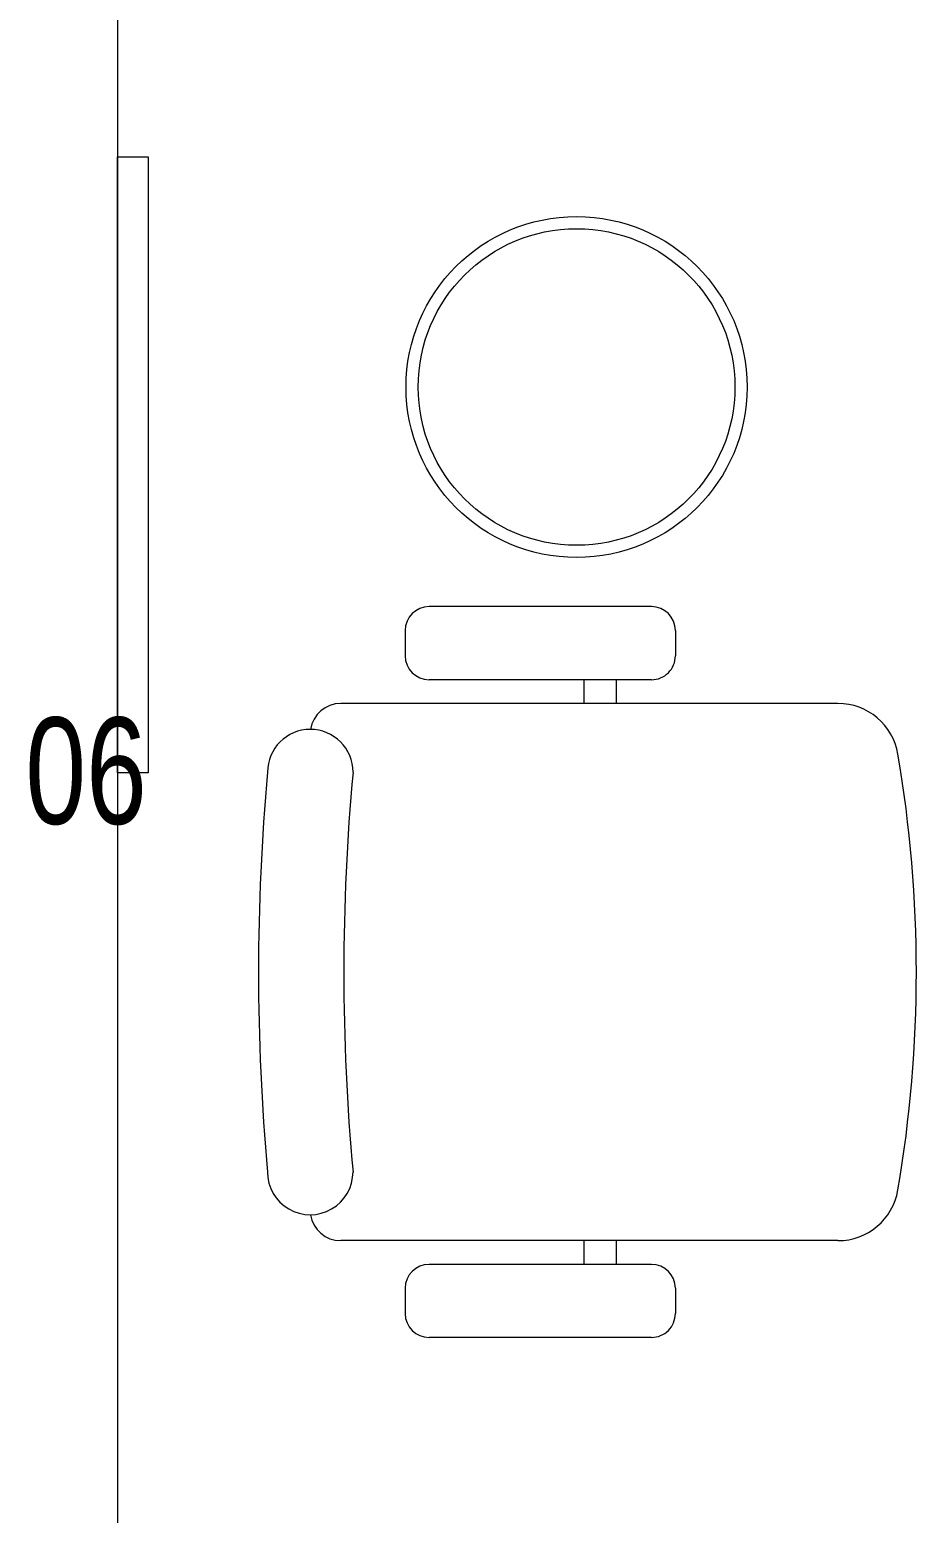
# Model space of a CAD drawing. Header units: millimetres. Extents: x -160614 to 59925, y -157025 to 0.
# Drawn here: x -122480 to -121752, y -115821 to -114603 of the extents above; entities that cross this region are included whole.
import ezdxf

# ---------------------------------------------------------------- set-up
doc = ezdxf.new("R2010")
doc.units = ezdxf.units.MM
doc.header["$LTSCALE"] = 8
doc.layers.get('0').update_dxf_attribs({"color": 9, "lineweight": 5})
for name, color, linetype, lineweight in [('72_EGR_EQP_TAG', 9, 'Continuous', 5), ('LOADING', 9, 'Continuous', 5), ('NEW Wall', 9, 'Continuous', 5), ('Walls', 9, 'Continuous', 5)]:
    doc.layers.add(name, color=color, linetype=linetype, lineweight=lineweight)
doc.layers.get('0').off()
doc.layers.get('0').freeze()
doc.styles.add('X3G_ENTITY_257CFD', font='swisscl.ttf', dxfattribs={"height": 200})

# ---------------------------------------------------------------- blocks, each defined once
blk = doc.blocks.new('WM00001-P')
at = {"layer": 'LOADING'}
for radius in [0.14, 0.13]:
    blk.add_circle((0, 0), radius, dxfattribs=at)
blk = doc.blocks.new('*X17')
for p, q in [((5, 3), (5, 3)), ((5, 3), (5, 3)), ((5, 3), (5, 3)), ((5, 3), (5, 3)), ((5, 3), (5, 3)), ((5, 3), (5, 3)), ((5, 3), (5, 3)), ((5, 3), (5, 3)), ((5, 3), (5, 3)), ((5, 3), (5, 3)), ((5, 3), (5, 3)), ((5, 3), (5, 3)), ((5, 3), (5, 3)), ((5, 3), (5, 3)), ((5, 3), (5, 3)), ((5, 3), (5, 3)), ((5, 3), (5, 3)), ((5, 3), (5, 3)), ((5, 3), (5, 3)), ((5, 3), (5, 3)), ((5, 3), (5, 3)), ((5, 3), (5, 3)), ((5, 3), (5, 3)), ((5, 3), (5, 3)), ((5, 3), (5, 3)), ((5, 3), (5, 3)), ((5, 3), (5, 3)), ((5, 3), (5, 3)), ((5, 3), (5, 3)), ((5, 3), (5, 3)), ((5, 3), (5, 3)), ((5, 3), (5, 3)), ((5, 3), (5, 3)), ((5, 3), (5, 3)), ((5, 3), (5, 3)), ((5, 3), (5, 3)), ((5, 3), (5, 3)), ((5, 3), (5, 3)), ((5, 3), (5, 3)), ((5, 3), (5, 3)), ((5, 3), (5, 3)), ((5, 3), (5, 3)), ((5, 3), (5, 3)), ((5, 3), (5, 3)), ((5, 3), (5, 3)), ((5, 3), (5, 3)), ((5, 3), (5, 3)), ((5, 3), (5, 3)), ((5, 3), (5, 3)), ((5, 3), (5, 3)), ((5, 3), (5, 3)), ((5, 3), (5, 3)), ((5, 3), (5, 3)), ((5, 3), (5, 3)), ((5, 3), (5, 3)), ((5, 3), (5, 3)), ((5, 3), (5, 3)), ((5, 3), (5, 3)), ((5, 3), (5, 3)), ((5, 3), (5, 3)), ((5, 3), (5, 3)), ((5, 3), (5, 3)), ((5, 3), (5, 3)), ((5, 3), (5, 3)), ((5, 3), (5, 3)), ((5, 3), (5, 3)), ((6, 3), (5, 3)), ((5, 3), (5, 3)), ((6, 3), (5, 3)), ((5, 3), (5, 3)), ((6, 3), (5, 3)), ((5, 3), (5, 3)), ((6, 3), (5, 3)), ((5, 3), (5, 3)), ((5, 3), (5, 3)), ((5, 3), (5, 3)), ((5, 3), (5, 3)), ((5, 3), (5, 3)), ((5, 3), (5, 3)), ((5, 3), (5, 3)), ((5, 3), (5, 3)), ((5, 3), (5, 3)), ((5, 3), (5, 3)), ((5, 3), (5, 3)), ((5, 3), (5, 3)), ((5, 3), (5, 3)), ((5, 3), (5, 3)), ((5, 3), (5, 3)), ((5, 3), (5, 3)), ((5, 3), (5, 3)), ((5, 3), (5, 3)), ((5, 3), (5, 3)), ((5, 3), (5, 3)), ((5, 3), (5, 3)), ((5, 3), (5, 3)), ((5, 3), (5, 3)), ((6, 3), (6, 3)), ((6, 3), (6, 3)), ((6, 3), (6, 3)), ((6, 3), (6, 3)), ((6, 3), (6, 3)), ((6, 3), (6, 3)), ((6, 3), (6, 3)), ((6, 3), (6, 3)), ((6, 3), (6, 3)), ((6, 3), (6, 3)), ((6, 3), (6, 3)), ((6, 3), (6, 3)), ((6, 3), (6, 3)), ((6, 3), (6, 3)), ((6, 3), (6, 3)), ((6, 3), (6, 3)), ((6, 3), (6, 3)), ((6, 3), (6, 3)), ((6, 3), (6, 3)), ((6, 3), (6, 3)), ((6, 3), (6, 3)), ((6, 3), (6, 3)), ((6, 3), (6, 3)), ((6, 3), (6, 3)), ((6, 3), (6, 3)), ((6, 3), (6, 3)), ((6, 3), (6, 3)), ((6, 3), (6, 3)), ((6, 3), (6, 3)), ((6, 3), (6, 3)), ((6, 3), (6, 3)), ((6, 3), (6, 3)), ((6, 3), (6, 3)), ((6, 3), (6, 3)), ((6, 3), (6, 3)), ((6, 3), (6, 3)), ((6, 3), (6, 3)), ((6, 3), (6, 3)), ((6, 3), (6, 3)), ((6, 3), (6, 3)), ((6, 3), (6, 3)), ((6, 3), (6, 3)), ((6, 3), (6, 3)), ((6, 3), (6, 3)), ((6, 3), (6, 3)), ((6, 3), (6, 3)), ((6, 3), (6, 3)), ((6, 3), (6, 3)), ((6, 3), (6, 3)), ((6, 3), (6, 3)), ((6, 3), (6, 3)), ((6, 3), (6, 3)), ((6, 3), (6, 3)), ((6, 3), (6, 3)), ((6, 3), (6, 3)), ((6, 3), (6, 3)), ((6, 3), (6, 3)), ((6, 3), (6, 3)), ((6, 3), (6, 3)), ((6, 3), (6, 3)), ((6, 3), (6, 3)), ((6, 3), (6, 3)), ((6, 3), (6, 3)), ((6, 3), (6, 3)), ((6, 3), (6, 3)), ((6, 3), (6, 3)), ((6, 3), (6, 3)), ((6, 3), (6, 3)), ((6, 3), (6, 3)), ((6, 3), (6, 3)), ((6, 3), (6, 3)), ((6, 3), (6, 3)), ((6, 3), (6, 3)), ((6, 3), (6, 3)), ((6, 3), (6, 3)), ((6, 3), (6, 3)), ((6, 3), (6, 3)), ((6, 3), (6, 3)), ((6, 3), (6, 3)), ((6, 3), (6, 3)), ((6, 3), (6, 3)), ((6, 3), (6, 3)), ((6, 3), (6, 3)), ((6, 3), (6, 3)), ((6, 3), (6, 3)), ((6, 3), (6, 3)), ((6, 3), (6, 3)), ((6, 3), (6, 3)), ((6, 3), (6, 3)), ((6, 3), (6, 3)), ((6, 3), (6, 3)), ((6, 3), (6, 3)), ((6, 3), (6, 3)), ((6, 3), (6, 3)), ((6, 3), (6, 3)), ((6, 3), (6, 3)), ((6, 3), (6, 3)), ((6, 3), (6, 3)), ((6, 3), (6, 3)), ((6, 3), (6, 3)), ((6, 3), (6, 3)), ((6, 3), (6, 3)), ((6, 3), (6, 3)), ((6, 3), (6, 3)), ((6, 3), (6, 3)), ((6, 3), (6, 3)), ((6, 3), (6, 3)), ((6, 3), (6, 3)), ((6, 3), (6, 3)), ((6, 3), (6, 3)), ((6, 3), (6, 3)), ((6, 3), (6, 3)), ((6, 3), (6, 3)), ((6, 3), (6, 3)), ((6, 3), (6, 3)), ((6, 3), (6, 3)), ((6, 3), (6, 3)), ((6, 3), (6, 3)), ((6, 3), (6, 3)), ((6, 3), (6, 3)), ((6, 3), (6, 3)), ((6, 3), (6, 3)), ((6, 3), (6, 3)), ((6, 3), (6, 3)), ((6, 3), (6, 3)), ((6, 3), (6, 3)), ((6, 3), (6, 3)), ((6, 3), (6, 3)), ((6, 3), (6, 3)), ((6, 3), (6, 3)), ((6, 3), (6, 3)), ((6, 3), (6, 3)), ((6, 3), (6, 3)), ((6, 3), (6, 3)), ((6, 3), (6, 3)), ((6, 3), (6, 3)), ((6, 3), (6, 3)), ((6, 3), (6, 3)), ((6, 3), (6, 3)), ((6, 3), (6, 3)), ((6, 3), (6, 3)), ((6, 3), (6, 3)), ((6, 3), (6, 3)), ((6, 3), (6, 3)), ((6, 3), (6, 3)), ((6, 3), (6, 3)), ((6, 3), (6, 3)), ((6, 3), (6, 3)), ((6, 3), (6, 3)), ((6, 3), (6, 3)), ((6, 3), (6, 3)), ((6, 3), (6, 3)), ((6, 3), (6, 3)), ((6, 3), (6, 3)), ((6, 3), (6, 3)), ((6, 3), (6, 3)), ((6, 3), (6, 3)), ((6, 3), (6, 3)), ((6, 3), (6, 3)), ((6, 3), (6, 3)), ((6, 3), (6, 3)), ((6, 3), (6, 3)), ((6, 3), (6, 3)), ((6, 3), (6, 3)), ((6, 3), (6, 3)), ((6, 3), (6, 3)), ((6, 3), (6, 3)), ((6, 3), (6, 3)), ((6, 3), (6, 3)), ((6, 3), (6, 3)), ((6, 3), (6, 3)), ((6, 3), (6, 3)), ((6, 3), (6, 3)), ((6, 3), (6, 3)), ((6, 3), (6, 3)), ((6, 3), (6, 3)), ((6, 3), (6, 3)), ((6, 3), (6, 3)), ((6, 3), (6, 3)), ((6, 3), (6, 3)), ((6, 3), (6, 3)), ((6, 3), (6, 3)), ((6, 3), (6, 3)), ((6, 3), (6, 3)), ((6, 3), (6, 3)), ((6, 3), (6, 3)), ((6, 3), (6, 3)), ((6, 3), (6, 3)), ((6, 3), (6, 3)), ((6, 3), (6, 3)), ((6, 3), (6, 3)), ((6, 3), (6, 3)), ((6, 3), (6, 3)), ((6, 3), (6, 3)), ((6, 3), (6, 3)), ((6, 3), (6, 3)), ((6, 3), (6, 3)), ((6, 3), (6, 3)), ((6, 3), (6, 3)), ((6, 3), (6, 3)), ((6, 3), (6, 3)), ((6, 3), (6, 3)), ((6, 3), (6, 3)), ((6, 3), (6, 3)), ((6, 3), (5, 3)), ((6, 3), (5, 3)), ((6, 3), (5, 3)), ((6, 3), (5, 3)), ((6, 3), (5, 3)), ((6, 3), (6, 3)), ((6, 3), (6, 3)), ((6, 3), (6, 3)), ((6, 3), (6, 3)), ((6, 3), (6, 3)), ((6, 3), (6, 3)), ((6, 3), (6, 3)), ((6, 3), (6, 3)), ((6, 3), (6, 3)), ((6, 3), (6, 3)), ((6, 3), (6, 3)), ((6, 3), (6, 3)), ((6, 3), (6, 3)), ((6, 3), (6, 3)), ((6, 3), (6, 3)), ((6, 3), (6, 3)), ((6, 3), (6, 3)), ((6, 3), (6, 3)), ((6, 3), (6, 3)), ((6, 3), (6, 3)), ((6, 3), (6, 3)), ((6, 3), (6, 3)), ((6, 3), (6, 3)), ((6, 3), (6, 3)), ((6, 3), (6, 3)), ((6, 3), (6, 3)), ((6, 3), (6, 3)), ((6, 3), (6, 3)), ((6, 3), (6, 3)), ((6, 3), (6, 3)), ((6, 3), (6, 3)), ((6, 3), (6, 3)), ((6, 3), (6, 3)), ((6, 3), (6, 3)), ((6, 3), (6, 3)), ((6, 3), (6, 3)), ((6, 3), (6, 3)), ((6, 3), (6, 3)), ((6, 3), (6, 3)), ((6, 3), (6, 3)), ((6, 3), (6, 3)), ((6, 3), (6, 3)), ((6, 3), (6, 3)), ((6, 3), (6, 3)), ((6, 3), (6, 3)), ((6, 3), (6, 3)), ((6, 3), (6, 3)), ((6, 3), (6, 3)), ((6, 3), (6, 3)), ((6, 3), (6, 3)), ((6, 3), (6, 3)), ((6, 3), (6, 3)), ((6, 3), (6, 3)), ((6, 3), (6, 3)), ((6, 3), (6, 3)), ((6, 3), (6, 3)), ((6, 3), (6, 3)), ((6, 3), (6, 3)), ((6, 3), (6, 3)), ((6, 3), (6, 3)), ((6, 3), (6, 3)), ((6, 3), (6, 3)), ((6, 3), (6, 3)), ((6, 3), (6, 3)), ((6, 3), (6, 3)), ((6, 3), (6, 3)), ((6, 3), (6, 3)), ((6, 3), (6, 3)), ((6, 3), (6, 3)), ((6, 3), (6, 3)), ((6, 3), (6, 3)), ((6, 3), (6, 3)), ((6, 3), (6, 3)), ((6, 3), (6, 3)), ((6, 3), (6, 3)), ((6, 3), (6, 3)), ((6, 3), (6, 3)), ((6, 3), (6, 3)), ((6, 3), (6, 3)), ((6, 3), (6, 3)), ((6, 3), (6, 3)), ((6, 3), (6, 3)), ((6, 3), (6, 3)), ((6, 3), (6, 3)), ((6, 3), (6, 3)), ((6, 3), (6, 3)), ((6, 3), (6, 3)), ((6, 3), (6, 3)), ((6, 3), (6, 3)), ((6, 3), (6, 3)), ((6, 3), (6, 3)), ((6, 3), (6, 3)), ((6, 3), (6, 3)), ((6, 3), (6, 3)), ((6, 3), (6, 3)), ((6, 3), (6, 3)), ((6, 3), (6, 3)), ((6, 3), (6, 3)), ((6, 3), (6, 3)), ((6, 3), (6, 3)), ((6, 3), (6, 3)), ((6, 3), (6, 3)), ((6, 3), (6, 3)), ((6, 3), (6, 3)), ((6, 3), (6, 3)), ((6, 3), (6, 3)), ((6, 3), (6, 3)), ((6, 3), (6, 3)), ((6, 3), (6, 3)), ((6, 3), (6, 3)), ((6, 3), (6, 3)), ((6, 3), (6, 3)), ((6, 3), (6, 3)), ((6, 3), (6, 3)), ((6, 3), (6, 3)), ((6, 3), (6, 3)), ((6, 3), (6, 3)), ((6, 3), (6, 3)), ((6, 3), (6, 3)), ((6, 3), (6, 3)), ((6, 3), (6, 3)), ((6, 3), (6, 3)), ((6, 3), (6, 3)), ((6, 3), (6, 3)), ((6, 3), (6, 3)), ((6, 3), (6, 3)), ((6, 3), (6, 3)), ((6, 3), (6, 3)), ((6, 3), (6, 3)), ((6, 3), (6, 3)), ((6, 3), (6, 3)), ((6, 3), (6, 3)), ((6, 3), (6, 3)), ((6, 3), (6, 3)), ((6, 3), (6, 3)), ((6, 3), (6, 3)), ((6, 3), (6, 3)), ((6, 3), (6, 3)), ((6, 3), (6, 3)), ((6, 3), (6, 3)), ((6, 3), (6, 3)), ((6, 3), (6, 3)), ((6, 3), (6, 3)), ((6, 3), (6, 3)), ((6, 3), (6, 3)), ((6, 3), (6, 3)), ((6, 3), (6, 3)), ((6, 3), (6, 3)), ((6, 3), (6, 3)), ((6, 3), (6, 3)), ((6, 3), (6, 3)), ((6, 3), (6, 3)), ((6, 3), (6, 3)), ((6, 3), (6, 3)), ((6, 3), (6, 3)), ((6, 3), (6, 3)), ((6, 3), (6, 3)), ((6, 3), (6, 3)), ((6, 3), (6, 3)), ((6, 3), (6, 3)), ((6, 3), (6, 3)), ((6, 3), (6, 3)), ((6, 3), (6, 3)), ((6, 3), (6, 3)), ((6, 3), (6, 3)), ((6, 3), (6, 3)), ((6, 3), (6, 3)), ((6, 3), (6, 3)), ((6, 3), (6, 3)), ((6, 3), (6, 3)), ((6, 3), (6, 3)), ((6, 3), (6, 3)), ((6, 3), (6, 3)), ((6, 3), (6, 3)), ((6, 3), (6, 3)), ((6, 3), (6, 3)), ((6, 3), (6, 3)), ((6, 3), (6, 3)), ((6, 3), (6, 3)), ((6, 3), (6, 3)), ((6, 3), (6, 3)), ((6, 3), (6, 3)), ((6, 3), (6, 3)), ((6, 3), (6, 3)), ((6, 3), (6, 3)), ((6, 3), (6, 3)), ((6, 3), (6, 3)), ((6, 3), (6, 3)), ((6, 3), (6, 3)), ((6, 3), (6, 3)), ((6, 3), (6, 3)), ((6, 3), (6, 3)), ((6, 3), (6, 3)), ((6, 3), (6, 3)), ((6, 3), (6, 3)), ((6, 3), (6, 3)), ((6, 3), (6, 3)), ((6, 3), (6, 3)), ((6, 3), (6, 3)), ((6, 3), (6, 3)), ((6, 3), (6, 3)), ((6, 3), (6, 3)), ((6, 3), (6, 3)), ((6, 3), (6, 3)), ((6, 3), (6, 3)), ((6, 3), (6, 3)), ((6, 3), (6, 3)), ((6, 3), (6, 3)), ((6, 3), (6, 3)), ((6, 3), (6, 3)), ((6, 3), (6, 3)), ((6, 3), (6, 3)), ((6, 3), (6, 3)), ((6, 3), (6, 3)), ((6, 3), (6, 3)), ((6, 3), (6, 3)), ((6, 3), (6, 3)), ((6, 3), (6, 3)), ((6, 3), (6, 3)), ((6, 3), (6, 3)), ((6, 3), (6, 3)), ((6, 3), (6, 3)), ((6, 3), (6, 3)), ((6, 3), (6, 3)), ((6, 3), (6, 3)), ((6, 3), (6, 3)), ((6, 3), (6, 3)), ((6, 3), (6, 3)), ((6, 3), (6, 3)), ((6, 3), (6, 3)), ((6, 3), (6, 3)), ((6, 3), (6, 3)), ((6, 3), (6, 3)), ((6, 3), (6, 3)), ((6, 3), (6, 3)), ((6, 3), (6, 3)), ((6, 3), (6, 3)), ((6, 3), (6, 3)), ((6, 3), (6, 3)), ((6, 3), (6, 3)), ((6, 3), (6, 3)), ((6, 3), (6, 3)), ((6, 3), (6, 3)), ((6, 3), (6, 3)), ((6, 3), (6, 3)), ((6, 3), (6, 3)), ((6, 3), (6, 3)), ((6, 3), (6, 3)), ((6, 3), (6, 3)), ((6, 3), (6, 3)), ((6, 3), (6, 3)), ((6, 3), (6, 3)), ((6, 3), (6, 3)), ((6, 3), (6, 3)), ((6, 3), (6, 3)), ((6, 3), (6, 3)), ((6, 3), (6, 3)), ((6, 3), (6, 3)), ((6, 3), (6, 3)), ((6, 3), (6, 3)), ((6, 3), (6, 3)), ((6, 3), (6, 3)), ((6, 3), (6, 3)), ((6, 3), (6, 3)), ((6, 3), (6, 3)), ((6, 3), (6, 3)), ((6, 3), (6, 3)), ((6, 3), (6, 3)), ((6, 3), (6, 3)), ((6, 3), (6, 3)), ((6, 3), (6, 3)), ((6, 3), (6, 3)), ((6, 3), (6, 3)), ((6, 3), (6, 3)), ((6, 3), (6, 3)), ((6, 3), (6, 3)), ((6, 3), (6, 3)), ((6, 3), (6, 3)), ((6, 3), (6, 3)), ((6, 3), (6, 3)), ((6, 3), (6, 3)), ((6, 3), (6, 3)), ((6, 3), (6, 3)), ((6, 3), (6, 3)), ((6, 3), (6, 3)), ((6, 3), (6, 3)), ((6, 3), (6, 3)), ((6, 3), (6, 3)), ((6, 3), (6, 3)), ((6, 3), (6, 3)), ((6, 3), (6, 3)), ((6, 3), (6, 3)), ((6, 3), (6, 3)), ((6, 3), (6, 3)), ((6, 3), (6, 3)), ((6, 3), (6, 3)), ((6, 3), (6, 3)), ((6, 3), (6, 3)), ((6, 3), (6, 3)), ((6, 3), (6, 3)), ((6, 3), (6, 3)), ((6, 3), (6, 3)), ((6, 3), (6, 3)), ((6, 3), (6, 3)), ((6, 3), (6, 3)), ((6, 3), (6, 3)), ((6, 3), (6, 3)), ((6, 3), (6, 3)), ((6, 3), (6, 3)), ((6, 3), (6, 3)), ((6, 3), (6, 3)), ((6, 3), (6, 3)), ((6, 3), (6, 3)), ((6, 3), (6, 3)), ((6, 3), (6, 3)), ((6, 3), (6, 3)), ((6, 3), (6, 3))]:
    blk.add_line(p, q)
blk = doc.blocks.new('*X18')
for p, q in [((13, 1), (13, 1)), ((13, 1), (13, 1)), ((13, 1), (13, 1)), ((13, 1), (13, 1)), ((13, 1), (13, 1)), ((13, 1), (13, 1)), ((13, 1), (13, 1)), ((13, 1), (13, 1)), ((13, 1), (13, 1)), ((13, 1), (13, 1)), ((13, 1), (13, 1)), ((13, 1), (13, 1)), ((13, 1), (13, 1)), ((13, 1), (13, 1)), ((13, 1), (13, 1)), ((13, 1), (14, 1)), ((13, 1), (14, 1)), ((13, 1), (14, 1)), ((13, 1), (13, 1)), ((13, 1), (13, 1)), ((13, 1), (13, 1)), ((13, 1), (13, 1)), ((13, 1), (13, 1)), ((13, 1), (13, 1)), ((13, 1), (13, 1)), ((13, 1), (13, 1)), ((13, 1), (13, 1)), ((13, 1), (13, 1)), ((13, 1), (13, 1)), ((13, 1), (13, 1)), ((13, 1), (13, 1)), ((13, 1), (13, 1)), ((13, 1), (13, 1)), ((13, 1), (13, 1)), ((13, 1), (13, 1)), ((13, 1), (13, 1)), ((13, 1), (13, 1)), ((13, 1), (13, 1)), ((13, 1), (13, 1)), ((13, 1), (13, 1)), ((13, 1), (13, 1)), ((13, 1), (13, 1)), ((13, 1), (13, 1)), ((13, 1), (13, 1)), ((13, 1), (13, 1)), ((13, 1), (13, 1)), ((13, 1), (13, 1)), ((13, 1), (13, 1)), ((13, 1), (13, 1)), ((13, 1), (13, 1)), ((13, 1), (13, 1)), ((13, 1), (13, 1)), ((13, 1), (13, 1)), ((13, 1), (13, 1)), ((13, 1), (13, 1)), ((13, 1), (13, 1)), ((13, 1), (13, 1)), ((13, 1), (13, 1)), ((13, 1), (13, 1)), ((13, 1), (13, 1)), ((13, 1), (13, 1)), ((13, 1), (13, 1)), ((13, 1), (13, 1)), ((13, 1), (13, 1)), ((13, 1), (13, 1)), ((13, 1), (13, 1)), ((13, 1), (13, 1)), ((13, 1), (13, 1)), ((13, 1), (13, 1)), ((13, 1), (13, 1)), ((13, 1), (13, 1)), ((13, 1), (13, 1)), ((13, 1), (13, 1)), ((13, 1), (13, 1)), ((13, 1), (13, 1)), ((13, 1), (13, 1)), ((13, 1), (13, 1)), ((13, 1), (13, 1)), ((13, 1), (13, 1)), ((13, 1), (13, 1)), ((13, 1), (13, 1)), ((13, 1), (13, 1)), ((13, 1), (13, 1)), ((13, 1), (13, 1)), ((13, 1), (13, 1)), ((13, 1), (13, 1)), ((13, 1), (13, 1)), ((13, 1), (13, 1)), ((13, 1), (13, 1)), ((13, 1), (13, 1)), ((13, 1), (13, 1)), ((13, 1), (13, 1)), ((13, 1), (13, 1)), ((13, 1), (13, 1)), ((13, 1), (13, 1)), ((13, 1), (13, 1)), ((13, 1), (13, 1)), ((13, 1), (13, 1)), ((13, 1), (13, 1)), ((13, 1), (13, 1)), ((13, 1), (13, 1)), ((13, 1), (13, 1)), ((13, 1), (13, 1)), ((13, 1), (13, 1)), ((13, 1), (13, 1)), ((13, 1), (13, 1)), ((13, 1), (13, 1)), ((13, 1), (13, 1)), ((13, 1), (13, 1)), ((13, 1), (13, 1)), ((13, 1), (13, 1)), ((13, 1), (13, 1)), ((13, 1), (13, 1)), ((13, 1), (13, 1)), ((13, 1), (13, 1)), ((13, 1), (13, 1)), ((13, 1), (13, 1)), ((13, 1), (13, 1)), ((13, 1), (13, 1)), ((13, 1), (13, 1)), ((13, 1), (13, 1)), ((13, 1), (13, 1)), ((13, 1), (13, 1)), ((13, 1), (14, 1)), ((13, 0), (13, 0)), ((13, 0), (13, 0)), ((13, 0), (13, 0)), ((13, 0), (13, 0)), ((13, 0), (13, 0)), ((13, 0), (13, 0)), ((13, 0), (13, 0)), ((13, 0), (13, 0)), ((13, 0), (13, 0)), ((13, 0), (13, 0)), ((13, 0), (13, 0)), ((13, 0), (13, 0)), ((13, 0), (13, 0)), ((13, 0), (13, 0)), ((13, 0), (13, 0)), ((13, 0), (13, 0)), ((13, 0), (13, 0)), ((13, 0), (13, 0)), ((13, 0), (13, 0)), ((13, 0), (13, 0)), ((13, 0), (13, 0)), ((13, 0), (13, 0)), ((13, 0), (13, 0)), ((13, 0), (13, 0)), ((13, 0), (13, 0)), ((13, 0), (13, 0)), ((13, 0), (13, 0)), ((13, 0), (13, 0)), ((13, 0), (13, 0)), ((13, 0), (13, 0)), ((13, 0), (13, 0)), ((13, 0), (13, 0)), ((13, 0), (13, 0)), ((13, 0), (13, 0)), ((13, 0), (13, 0)), ((13, 0), (13, 0)), ((13, 0), (13, 0)), ((13, 0), (13, 0)), ((13, 0), (13, 0)), ((13, 0), (13, 0)), ((13, 0), (13, 0)), ((13, 0), (13, 0)), ((13, 0), (13, 0)), ((13, 0), (13, 0)), ((13, 0), (13, 0)), ((13, 0), (13, 0)), ((13, 0), (13, 0)), ((13, 0), (13, 0)), ((13, 0), (14, 0)), ((13, 0), (14, 0)), ((13, 0), (13, 0)), ((13, 0), (14, 0)), ((14, 1), (14, 1)), ((14, 1), (14, 1)), ((14, 1), (14, 1)), ((14, 1), (14, 1)), ((14, 1), (14, 1)), ((14, 1), (14, 1)), ((14, 1), (14, 1)), ((14, 1), (14, 1)), ((14, 1), (14, 1)), ((14, 1), (14, 1)), ((14, 1), (14, 1)), ((14, 1), (14, 1)), ((14, 1), (14, 1)), ((14, 1), (14, 1)), ((14, 1), (14, 1)), ((14, 1), (14, 1)), ((14, 1), (14, 1)), ((14, 1), (14, 1)), ((14, 1), (14, 1)), ((14, 1), (14, 1)), ((14, 1), (14, 1)), ((14, 1), (14, 1)), ((14, 1), (14, 1)), ((14, 1), (14, 1)), ((14, 1), (14, 1)), ((14, 1), (14, 1)), ((14, 1), (14, 1)), ((14, 1), (14, 1)), ((14, 1), (14, 1)), ((14, 1), (14, 1)), ((14, 1), (14, 1)), ((14, 1), (14, 1)), ((14, 1), (14, 1)), ((14, 1), (14, 1)), ((14, 1), (14, 1)), ((14, 1), (14, 1)), ((14, 1), (14, 1)), ((14, 1), (14, 1)), ((14, 1), (14, 1)), ((14, 1), (14, 1)), ((14, 1), (14, 1)), ((14, 1), (14, 1)), ((14, 1), (14, 1)), ((14, 1), (14, 1)), ((14, 1), (14, 1)), ((14, 1), (14, 1)), ((14, 1), (14, 1)), ((14, 1), (14, 1)), ((14, 1), (14, 1)), ((14, 1), (14, 1)), ((14, 1), (14, 1)), ((14, 1), (14, 1)), ((14, 1), (14, 1)), ((14, 1), (14, 1)), ((14, 1), (14, 1)), ((14, 1), (14, 1)), ((14, 1), (14, 1)), ((14, 1), (14, 1)), ((14, 1), (14, 1)), ((14, 1), (14, 1)), ((14, 1), (14, 1)), ((14, 1), (14, 1)), ((14, 1), (14, 1)), ((14, 1), (14, 1)), ((14, 1), (14, 1)), ((14, 1), (14, 1)), ((14, 1), (14, 1)), ((14, 1), (14, 1)), ((14, 1), (14, 1)), ((14, 1), (14, 1)), ((14, 1), (14, 1)), ((14, 1), (14, 1)), ((14, 1), (14, 1)), ((14, 1), (14, 1)), ((14, 1), (14, 1)), ((14, 1), (14, 1)), ((14, 1), (14, 1)), ((14, 1), (14, 1)), ((14, 1), (14, 1)), ((14, 1), (14, 1)), ((14, 1), (14, 1)), ((14, 1), (14, 1)), ((14, 1), (14, 1)), ((14, 1), (14, 1)), ((14, 1), (14, 1)), ((14, 1), (14, 1)), ((14, 1), (14, 1)), ((14, 1), (14, 1)), ((14, 1), (14, 1)), ((14, 1), (14, 1)), ((14, 1), (14, 1)), ((14, 1), (14, 1)), ((14, 1), (14, 1)), ((14, 1), (14, 1)), ((14, 0), (14, 0)), ((14, 0), (14, 0)), ((14, 0), (14, 0)), ((14, 0), (14, 0)), ((14, 0), (14, 0)), ((14, 0), (14, 0)), ((14, 0), (14, 0)), ((14, 0), (14, 0)), ((14, 0), (14, 0)), ((14, 0), (14, 0)), ((14, 0), (14, 0)), ((14, 0), (14, 0)), ((14, 0), (14, 0)), ((14, 0), (14, 0)), ((14, 0), (14, 0)), ((14, 0), (14, 0)), ((14, 0), (14, 0)), ((14, 0), (14, 0)), ((14, 0), (14, 0)), ((14, 0), (14, 0)), ((14, 0), (14, 0)), ((14, 0), (14, 0)), ((14, 0), (14, 0)), ((14, 0), (14, 0)), ((14, 0), (14, 0)), ((14, 0), (14, 0)), ((14, 0), (14, 0)), ((14, 0), (14, 0)), ((14, 0), (14, 0)), ((14, 0), (14, 0)), ((14, 0), (14, 0)), ((14, 0), (14, 0)), ((14, 0), (14, 0)), ((14, 0), (14, 0)), ((14, 0), (14, 0)), ((14, 0), (14, 0)), ((14, 0), (14, 0)), ((14, 0), (14, 0)), ((14, 0), (14, 0)), ((14, 0), (14, 0)), ((14, 0), (14, 0)), ((14, 0), (14, 0)), ((14, 0), (14, 0)), ((14, 0), (14, 0)), ((14, 0), (14, 0)), ((14, 0), (14, 0)), ((14, 0), (14, 0)), ((14, 0), (14, 0)), ((13, 0), (13, 0)), ((13, 0), (14, 0)), ((13, 0), (13, 0)), ((13, 0), (14, 0)), ((13, 0), (13, 0)), ((13, 0), (14, 0)), ((13, 0), (13, 0)), ((13, 0), (13, 0)), ((13, 0), (13, 0)), ((13, 0), (13, 0)), ((13, 0), (14, 0)), ((13, 0), (13, 0)), ((13, 0), (14, 0)), ((13, 0), (13, 0)), ((13, 0), (14, 0)), ((13, 0), (13, 0)), ((13, 0), (14, 0)), ((13, 0), (13, 0)), ((13, 0), (14, 0)), ((13, 0), (13, 0)), ((13, 0), (14, 0)), ((13, 0), (13, 0)), ((13, 0), (14, 0)), ((13, 0), (13, 0)), ((13, 0), (13, 0)), ((13, 0), (13, 0)), ((13, 0), (14, 0)), ((13, 0), (13, 0)), ((13, 0), (14, 0)), ((13, 0), (13, 0)), ((13, 0), (14, 0)), ((13, 0), (13, 0)), ((13, 0), (14, 0)), ((13, 0), (13, 0)), ((13, 0), (13, 0)), ((13, 0), (13, 0)), ((13, 0), (13, 0)), ((13, 0), (13, 0)), ((13, 0), (13, 0)), ((13, 0), (13, 0)), ((13, 0), (13, 0)), ((13, 0), (13, 0)), ((13, 0), (13, 0)), ((13, 0), (13, 0)), ((13, 0), (13, 0)), ((13, 0), (13, 0)), ((13, 0), (13, 0)), ((13, 0), (13, 0)), ((13, 0), (13, 0)), ((13, 0), (13, 0)), ((13, 0), (13, 0)), ((13, 0), (13, 0)), ((13, 0), (13, 0)), ((13, 0), (13, 0)), ((13, 0), (13, 0)), ((13, 0), (13, 0)), ((13, 0), (13, 0)), ((13, 0), (13, 0)), ((13, 0), (13, 0)), ((13, 0), (13, 0)), ((13, 0), (13, 0)), ((13, 0), (13, 0)), ((13, 0), (13, 0)), ((13, 0), (13, 0)), ((13, -1), (13, -1)), ((13, -1), (13, -1)), ((13, -1), (13, -1)), ((13, -1), (13, -1)), ((13, -1), (13, -1)), ((13, -1), (14, -1)), ((13, -1), (13, -1)), ((14, 0), (14, 0)), ((14, 0), (14, 0)), ((14, 0), (14, 0)), ((14, 0), (14, 0)), ((14, 0), (14, 0)), ((14, 0), (14, 0)), ((14, 0), (14, 0)), ((14, 0), (14, 0)), ((14, 0), (14, 0)), ((14, 0), (14, 0)), ((14, 0), (14, 0)), ((14, 0), (14, 0)), ((14, 0), (14, 0)), ((14, 0), (14, 0)), ((14, 0), (14, 0)), ((13, 0), (14, 0)), ((14, 0), (14, 0)), ((14, 0), (14, 0)), ((14, 0), (14, 0)), ((14, 0), (14, 0)), ((14, 0), (14, 0)), ((14, 0), (14, 0)), ((14, 0), (14, 0)), ((14, 0), (14, 0)), ((14, 0), (14, 0)), ((14, 0), (14, 0)), ((14, 0), (14, 0)), ((14, 0), (14, 0)), ((14, 0), (14, 0)), ((14, 0), (14, 0)), ((14, 0), (14, 0)), ((14, 0), (14, 0)), ((14, 0), (14, 0)), ((14, 0), (14, 0)), ((14, 0), (14, 0)), ((14, 0), (14, 0)), ((14, 0), (14, 0)), ((14, 0), (14, 0)), ((14, 0), (14, 0)), ((14, 0), (14, 0)), ((14, 0), (14, 0)), ((14, 0), (14, 0)), ((14, 0), (14, 0)), ((14, 0), (14, 0)), ((14, 0), (14, 0)), ((14, 0), (14, 0)), ((14, 0), (14, 0)), ((14, 0), (14, 0)), ((14, 0), (14, 0)), ((14, 0), (14, 0)), ((14, -1), (14, -1)), ((14, -1), (14, -1)), ((14, -1), (14, -1)), ((14, -1), (14, -1)), ((14, -1), (14, -1))]:
    blk.add_line(p, q)
blk = doc.blocks.new('GF21018-P')
for p, q in [((-0.2207, 0.4756), (-0.2207, 0.0675)), ((0.2205, 0.4756), (0.2205, 0.0675)), ((-0.2806, 0.3422), (-0.2598, 0.3422)), ((0.2596, 0.3422), (0.2804, 0.3422)), ((-0.3002, 0.3226), (-0.3002, 0.14)), ((-0.2402, 0.3226), (-0.2402, 0.14)), ((0.24, 0.3226), (0.24, 0.14)), ((0.3, 0.3226), (0.3, 0.14)), ((-0.2402, 0.2937), (-0.2207, 0.2937)), ((0.2205, 0.2937), (0.24, 0.2937)), ((-0.2402, 0.2671), (-0.2207, 0.2671)), ((0.2205, 0.2671), (0.24, 0.2671)), ((-0.2806, 0.1204), (-0.2598, 0.1204)), ((0.2596, 0.1204), (0.2804, 0.1204))]:
    blk.add_line(p, q)
for points in [[(0.24, 0.2937), (0.24, 0.2937), (0.24, 0.2937), (0.24, 0.2937), (0.24, 0.2937), (0.24, 0.2937), (0.24, 0.2937), (0.24, 0.2937), (0.24, 0.2937), (0.24, 0.2937), (0.24, 0.2937), (0.24, 0.2937), (0.24, 0.2937), (0.24, 0.2937), (0.24, 0.2937), (0.24, 0.2937), (0.24, 0.2937), (0.24, 0.2937), (0.24, 0.2937), (0.24, 0.2937), (0.24, 0.2937), (0.24, 0.2937), (0.24, 0.2937), (0.24, 0.2937), (0.24, 0.2937), (0.24, 0.2937), (0.24, 0.2937), (0.24, 0.2937), (0.24, 0.2937), (0.24, 0.2937), (0.24, 0.2937), (0.24, 0.2937), (0.24, 0.2937), (0.24, 0.2937), (0.24, 0.2937), (0.24, 0.2937), (0.24, 0.2937), (0.24, 0.2937), (0.24, 0.2937), (0.24, 0.2937), (0.24, 0.2937), (0.24, 0.2937), (0.24, 0.2937), (0.24, 0.2937), (0.24, 0.2937), (0.24, 0.2937), (0.24, 0.2937), (0.24, 0.2937), (0.24, 0.2937), (0.24, 0.2937), (0.24, 0.2937), (0.24, 0.2937), (0.24, 0.2937), (0.24, 0.2937), (0.24, 0.2937), (0.24, 0.2937), (0.24, 0.2937), (0.24, 0.2937), (0.24, 0.2937), (0.24, 0.2937), (0.24, 0.2937), (0.24, 0.2937), (0.24, 0.2937), (0.24, 0.2937), (0.24, 0.2937), (0.24, 0.2937), (0.24, 0.2937), (0.24, 0.2937), (0.24, 0.2937), (0.24, 0.2937), (0.24, 0.2937), (0.24, 0.2937), (0.24, 0.2937), (0.24, 0.2937), (0.24, 0.2937), (0.24, 0.2937), (0.24, 0.2937), (0.24, 0.2937), (0.24, 0.2937), (0.24, 0.2937), (0.24, 0.2937), (0.24, 0.2937), (0.24, 0.2937), (0.24, 0.2937), (0.24, 0.2937), (0.24, 0.2937), (0.24, 0.2937), (0.24, 0.2937), (0.24, 0.2937), (0.24, 0.2937), (0.24, 0.2937), (0.24, 0.2937), (0.24, 0.2937), (0.24, 0.2937), (0.24, 0.2937), (0.24, 0.2937), (0.24, 0.2937), (0.24, 0.2937), (0.24, 0.2937), (0.24, 0.2937), (0.24, 0.2937), (0.24, 0.2937), (0.24, 0.2937), (0.24, 0.2937), (0.24, 0.2937), (0.24, 0.2937), (0.24, 0.2937), (0.24, 0.2937), (0.24, 0.2937), (0.24, 0.2937), (0.24, 0.2937), (0.24, 0.2937), (0.24, 0.2937), (0.24, 0.2937), (0.24, 0.2937), (0.24, 0.2937), (0.24, 0.2937), (0.24, 0.2937), (0.24, 0.2937), (0.24, 0.2937), (0.24, 0.2937), (0.24, 0.2937), (0.24, 0.2937), (0.24, 0.2937), (0.24, 0.2937), (0.24, 0.2937), (0.24, 0.2937), (0.24, 0.2937), (0.24, 0.2937), (0.24, 0.2937), (0.24, 0.2937), (0.24, 0.2937), (0.24, 0.2937), (0.24, 0.2937), (0.24, 0.2937), (0.24, 0.2937), (0.24, 0.2937), (0.24, 0.2937), (0.24, 0.2937), (0.24, 0.2937), (0.24, 0.2937), (0.24, 0.2937), (0.24, 0.2937), (0.24, 0.2937), (0.24, 0.2937), (0.24, 0.2937), (0.24, 0.2937), (0.24, 0.2937), (0.24, 0.2937), (0.24, 0.2937), (0.24, 0.2937), (0.24, 0.2937), (0.24, 0.2937), (0.24, 0.2937), (0.24, 0.2937), (0.24, 0.2937), (0.24, 0.2937), (0.24, 0.2937), (0.24, 0.2937), (0.24, 0.2937), (0.24, 0.2937), (0.24, 0.2937), (0.24, 0.2937), (0.24, 0.2937), (0.24, 0.2937), (0.24, 0.2937), (0.24, 0.2937), (0.24, 0.2937), (0.24, 0.2937), (0.24, 0.2937), (0.24, 0.2937), (0.24, 0.2937), (0.24, 0.2937), (0.24, 0.2937), (0.24, 0.2937), (0.24, 0.2937), (0.24, 0.2937), (0.24, 0.2937), (0.24, 0.2937), (0.24, 0.2937), (0.24, 0.2937), (0.24, 0.2937), (0.24, 0.2937), (0.24, 0.2937), (0.24, 0.2937), (0.24, 0.2937), (0.24, 0.2937), (0.24, 0.2937), (0.24, 0.2937), (0.24, 0.2937), (0.24, 0.2937), (0.24, 0.2937), (0.24, 0.2937), (0.24, 0.2937), (0.24, 0.2937), (0.24, 0.2937), (0.24, 0.2937), (0.24, 0.2937), (0.24, 0.2937), (0.24, 0.2937), (0.24, 0.2937), (0.24, 0.2937), (0.24, 0.2937), (0.24, 0.2937), (0.24, 0.2937), (0.24, 0.2937), (0.24, 0.2937), (0.24, 0.2937), (0.24, 0.2937), (0.24, 0.2937), (0.24, 0.2937), (0.24, 0.2937), (0.24, 0.2937), (0.24, 0.2937), (0.24, 0.2937), (0.24, 0.2937), (0.24, 0.2937), (0.24, 0.2937), (0.24, 0.2937), (0.24, 0.2937), (0.24, 0.2937), (0.24, 0.2937), (0.24, 0.2937), (0.24, 0.2937), (0.24, 0.2937), (0.24, 0.2937), (0.24, 0.2937), (0.24, 0.2937), (0.24, 0.2937), (0.24, 0.2937), (0.24, 0.2937), (0.24, 0.2937), (0.24, 0.2937), (0.24, 0.2937), (0.24, 0.2937), (0.24, 0.2937), (0.24, 0.2937), (0.24, 0.2937), (0.24, 0.2937), (0.24, 0.2937), (0.24, 0.2937), (0.24, 0.2937), (0.24, 0.2937), (0.24, 0.2937), (0.24, 0.2937), (0.24, 0.2937), (0.24, 0.2937), (0.24, 0.2937), (0.24, 0.2937), (0.24, 0.2937), (0.24, 0.2937), (0.24, 0.2937), (0.24, 0.2937), (0.24, 0.2937), (0.24, 0.2937), (0.24, 0.2937), (0.24, 0.2937), (0.24, 0.2937), (0.24, 0.2937), (0.24, 0.2937), (0.24, 0.2937), (0.24, 0.2937), (0.24, 0.2937), (0.24, 0.2937), (0.24, 0.2937), (0.24, 0.2937), (0.24, 0.2937), (0.24, 0.2937), (0.24, 0.2937), (0.24, 0.2937), (0.24, 0.2937), (0.24, 0.2937), (0.24, 0.2937), (0.24, 0.2937), (0.24, 0.2937), (0.24, 0.2937), (0.24, 0.2937)], [(0.24, 0.2937), (0.24, 0.2937), (0.24, 0.2937), (0.24, 0.2937), (0.24, 0.2937), (0.24, 0.2937), (0.24, 0.2937), (0.24, 0.2937), (0.24, 0.2937), (0.24, 0.2937), (0.24, 0.2937), (0.24, 0.2937), (0.24, 0.2937), (0.24, 0.2937), (0.24, 0.2937), (0.24, 0.2937), (0.24, 0.2937), (0.24, 0.2937), (0.24, 0.2937), (0.24, 0.2937), (0.24, 0.2937), (0.24, 0.2937), (0.24, 0.2937), (0.24, 0.2937), (0.24, 0.2937), (0.24, 0.2937), (0.24, 0.2937), (0.24, 0.2937), (0.24, 0.2937), (0.24, 0.2937), (0.24, 0.2937), (0.24, 0.2937), (0.24, 0.2937), (0.24, 0.2937), (0.24, 0.2937), (0.24, 0.2937), (0.24, 0.2937), (0.24, 0.2937), (0.24, 0.2937), (0.24, 0.2937), (0.24, 0.2937), (0.24, 0.2937), (0.24, 0.2937), (0.24, 0.2937), (0.24, 0.2937), (0.24, 0.2937), (0.24, 0.2937), (0.24, 0.2937), (0.24, 0.2937), (0.24, 0.2937), (0.24, 0.2937), (0.24, 0.2937), (0.24, 0.2937), (0.24, 0.2937), (0.24, 0.2937), (0.24, 0.2937), (0.24, 0.2937), (0.24, 0.2937), (0.24, 0.2937), (0.24, 0.2937), (0.24, 0.2937), (0.24, 0.2937), (0.24, 0.2937), (0.24, 0.2937), (0.24, 0.2937), (0.24, 0.2937), (0.24, 0.2937), (0.24, 0.2937), (0.24, 0.2937), (0.24, 0.2937), (0.24, 0.2937), (0.24, 0.2937), (0.24, 0.2937), (0.24, 0.2937), (0.24, 0.2937), (0.24, 0.2937), (0.24, 0.2937), (0.24, 0.2937), (0.24, 0.2937), (0.24, 0.2937), (0.24, 0.2937), (0.24, 0.2937), (0.24, 0.2937), (0.24, 0.2937), (0.24, 0.2937), (0.24, 0.2937), (0.24, 0.2937), (0.24, 0.2937), (0.24, 0.2937), (0.24, 0.2937), (0.24, 0.2937), (0.24, 0.2937), (0.24, 0.2937), (0.24, 0.2937), (0.24, 0.2937), (0.24, 0.2937), (0.24, 0.2937), (0.24, 0.2937), (0.24, 0.2937), (0.24, 0.2937), (0.24, 0.2937), (0.24, 0.2937), (0.24, 0.2937), (0.24, 0.2937), (0.24, 0.2937), (0.24, 0.2937), (0.24, 0.2937), (0.24, 0.2937), (0.24, 0.2937), (0.24, 0.2937), (0.24, 0.2937), (0.24, 0.2937), (0.24, 0.2937), (0.24, 0.2937), (0.24, 0.2937), (0.24, 0.2937), (0.24, 0.2937), (0.24, 0.2937), (0.24, 0.2937), (0.24, 0.2937), (0.24, 0.2937), (0.24, 0.2937), (0.24, 0.2937), (0.24, 0.2937), (0.24, 0.2937), (0.24, 0.2937), (0.24, 0.2937), (0.24, 0.2937), (0.24, 0.2937), (0.24, 0.2937), (0.24, 0.2937), (0.24, 0.2937), (0.24, 0.2937), (0.24, 0.2937), (0.24, 0.2937), (0.24, 0.2937), (0.24, 0.2937), (0.24, 0.2937), (0.24, 0.2937), (0.24, 0.2937), (0.24, 0.2937), (0.24, 0.2937), (0.24, 0.2937), (0.24, 0.2937), (0.24, 0.2937), (0.24, 0.2937), (0.24, 0.2937), (0.24, 0.2937), (0.24, 0.2937), (0.24, 0.2937), (0.24, 0.2937), (0.24, 0.2937), (0.24, 0.2937), (0.24, 0.2937), (0.24, 0.2937), (0.24, 0.2937), (0.24, 0.2937), (0.24, 0.2937), (0.24, 0.2937), (0.24, 0.2937), (0.24, 0.2937), (0.24, 0.2937), (0.24, 0.2937), (0.24, 0.2937), (0.24, 0.2937), (0.24, 0.2937), (0.24, 0.2937), (0.24, 0.2937), (0.24, 0.2937), (0.24, 0.2937), (0.24, 0.2937), (0.24, 0.2937), (0.24, 0.2937), (0.24, 0.2937), (0.24, 0.2937), (0.24, 0.2937), (0.24, 0.2937), (0.24, 0.2937), (0.24, 0.2937), (0.24, 0.2937), (0.24, 0.2937), (0.24, 0.2937), (0.24, 0.2937), (0.24, 0.2937), (0.24, 0.2937), (0.24, 0.2937), (0.24, 0.2937), (0.24, 0.2937), (0.24, 0.2937), (0.24, 0.2937), (0.24, 0.2937), (0.24, 0.2937), (0.24, 0.2937), (0.24, 0.2937), (0.24, 0.2937), (0.24, 0.2937), (0.24, 0.2937), (0.24, 0.2937), (0.24, 0.2937), (0.24, 0.2937), (0.24, 0.2937), (0.24, 0.2937), (0.24, 0.2937), (0.24, 0.2937), (0.24, 0.2937), (0.24, 0.2937), (0.24, 0.2937), (0.24, 0.2937), (0.24, 0.2937), (0.24, 0.2937), (0.24, 0.2937), (0.24, 0.2937), (0.24, 0.2937), (0.24, 0.2937), (0.24, 0.2937), (0.24, 0.2937), (0.24, 0.2937), (0.24, 0.2937), (0.24, 0.2937)], [(0.24, 0.2937), (0.24, 0.2937), (0.24, 0.2937), (0.24, 0.2937), (0.24, 0.2937), (0.24, 0.2937), (0.24, 0.2937), (0.24, 0.2937), (0.24, 0.2937), (0.24, 0.2937), (0.24, 0.2937), (0.24, 0.2937), (0.24, 0.2937), (0.24, 0.2937), (0.24, 0.2937), (0.24, 0.2937), (0.24, 0.2937), (0.24, 0.2937), (0.24, 0.2937), (0.24, 0.2937), (0.24, 0.2937), (0.24, 0.2937), (0.24, 0.2937), (0.24, 0.2937), (0.24, 0.2937), (0.24, 0.2937), (0.24, 0.2937), (0.24, 0.2937), (0.24, 0.2937), (0.24, 0.2937), (0.24, 0.2937), (0.24, 0.2937), (0.24, 0.2937), (0.24, 0.2937), (0.24, 0.2937), (0.24, 0.2937), (0.24, 0.2937), (0.24, 0.2937), (0.24, 0.2937), (0.24, 0.2937), (0.24, 0.2937), (0.24, 0.2937), (0.24, 0.2937), (0.24, 0.2937), (0.24, 0.2937), (0.24, 0.2937), (0.24, 0.2937), (0.24, 0.2937), (0.24, 0.2937), (0.24, 0.2937), (0.24, 0.2937), (0.24, 0.2937), (0.24, 0.2937), (0.24, 0.2937), (0.24, 0.2937), (0.24, 0.2937), (0.24, 0.2937), (0.24, 0.2937), (0.24, 0.2937), (0.24, 0.2937), (0.24, 0.2937), (0.24, 0.2937), (0.24, 0.2937), (0.24, 0.2937), (0.24, 0.2937), (0.24, 0.2937), (0.24, 0.2937), (0.24, 0.2937), (0.24, 0.2937), (0.24, 0.2937), (0.24, 0.2937), (0.24, 0.2937), (0.24, 0.2937), (0.24, 0.2937), (0.24, 0.2937), (0.24, 0.2937), (0.24, 0.2937), (0.24, 0.2937), (0.24, 0.2937), (0.24, 0.2937), (0.24, 0.2937), (0.24, 0.2937), (0.24, 0.2937), (0.24, 0.2937), (0.24, 0.2937), (0.24, 0.2937), (0.24, 0.2937), (0.24, 0.2937), (0.24, 0.2937), (0.24, 0.2937), (0.24, 0.2937), (0.24, 0.2937), (0.24, 0.2937), (0.24, 0.2937), (0.24, 0.2937), (0.24, 0.2937), (0.24, 0.2937), (0.24, 0.2937), (0.24, 0.2937), (0.24, 0.2937), (0.24, 0.2937), (0.24, 0.2937), (0.24, 0.2937), (0.24, 0.2937), (0.24, 0.2937), (0.24, 0.2937), (0.24, 0.2937), (0.24, 0.2937), (0.24, 0.2937), (0.24, 0.2937), (0.24, 0.2937), (0.24, 0.2937), (0.24, 0.2937), (0.24, 0.2937), (0.24, 0.2937), (0.24, 0.2937), (0.24, 0.2937), (0.24, 0.2937), (0.24, 0.2937), (0.24, 0.2937), (0.24, 0.2937), (0.24, 0.2937), (0.24, 0.2937), (0.24, 0.2937), (0.24, 0.2937), (0.24, 0.2937), (0.24, 0.2937), (0.24, 0.2937), (0.24, 0.2937), (0.24, 0.2937), (0.24, 0.2937), (0.24, 0.2937), (0.24, 0.2937), (0.24, 0.2937), (0.24, 0.2937), (0.24, 0.2937), (0.24, 0.2937), (0.24, 0.2937), (0.24, 0.2937), (0.24, 0.2937), (0.24, 0.2937), (0.24, 0.2937), (0.24, 0.2937), (0.24, 0.2937), (0.24, 0.2937), (0.24, 0.2937), (0.24, 0.2937), (0.24, 0.2937), (0.24, 0.2937), (0.24, 0.2937), (0.24, 0.2937), (0.24, 0.2937), (0.24, 0.2937), (0.24, 0.2937), (0.24, 0.2937), (0.24, 0.2937), (0.24, 0.2937), (0.24, 0.2937), (0.24, 0.2937), (0.24, 0.2937), (0.24, 0.2937), (0.24, 0.2937), (0.24, 0.2937), (0.24, 0.2937), (0.24, 0.2937), (0.24, 0.2937), (0.24, 0.2937), (0.24, 0.2937), (0.24, 0.2937), (0.24, 0.2937), (0.24, 0.2937), (0.24, 0.2937), (0.24, 0.2937), (0.24, 0.2937), (0.24, 0.2937), (0.24, 0.2937), (0.24, 0.2937), (0.24, 0.2937), (0.24, 0.2937), (0.24, 0.2937), (0.24, 0.2937), (0.24, 0.2937), (0.24, 0.2937), (0.24, 0.2937), (0.24, 0.2937), (0.24, 0.2937), (0.24, 0.2937), (0.24, 0.2937), (0.24, 0.2937), (0.24, 0.2937), (0.24, 0.2937), (0.24, 0.2937), (0.24, 0.2937), (0.24, 0.2937), (0.24, 0.2937), (0.24, 0.2937), (0.24, 0.2937), (0.24, 0.2937), (0.24, 0.2937), (0.24, 0.2937), (0.24, 0.2937), (0.24, 0.2937), (0.24, 0.2937), (0.24, 0.2937), (0.24, 0.2937), (0.24, 0.2937), (0.24, 0.2937), (0.24, 0.2937), (0.24, 0.2937), (0.24, 0.2937), (0.24, 0.2937), (0.24, 0.2937), (0.24, 0.2937), (0.24, 0.2937)]]:
    blk.add_lwpolyline(points, close=True)
for centre, radius, start, end in [((-0.0001, -0.5295), 1.0695, 80.3671, 99.6329), ((-0.1707, 0.4756), 0.05, 99.6329, 180), ((0.1705, 0.4756), 0.05, 0, 80.3671), ((-0.2806, 0.3226), 0.0196, 90, 180), ((-0.2598, 0.3226), 0.0196, 360, 90), ((0.2596, 0.3226), 0.0196, 90, 180), ((0.2804, 0.3226), 0.0196, 0, 90), ((-0.2806, 0.14), 0.0196, 180, 270), ((-0.2598, 0.14), 0.0196, 270, 360), ((0.2596, 0.14), 0.0196, 180, 270), ((0.2804, 0.14), 0.0196, 270, 0), ((-0.1643, 0.0425), 0.0351, 90, 270), ((0, 1.8467), 1.7767, 264.6946, 275.3053), ((0.1641, 0.0425), 0.0351, 270, 90), ((-0.1957, 0.0675), 0.025, 180, 261.4721), ((0.1955, 0.0675), 0.025, 278.5279, 360), ((0, 1.8314), 1.8314, 264.8532, 275.147)]:
    blk.add_arc(centre, radius, start, end)
at = {"layer": 'NEW Wall', "linetype": 'Continuous'}
for points in [[(0.24, 0.2937), (0.24, 0.2937), (0.24, 0.2937), (0.24, 0.2937), (0.24, 0.2937), (0.24, 0.2937), (0.24, 0.2937), (0.24, 0.2937)], [(0.24, 0.2937), (0.24, 0.2937), (0.24, 0.2937), (0.24, 0.2937), (0.24, 0.2937), (0.24, 0.2937), (0.24, 0.2937)], [(0.24, 0.2937), (0.24, 0.2937), (0.24, 0.2937), (0.24, 0.2937), (0.24, 0.2937), (0.24, 0.2937), (0.24, 0.2937), (0.24, 0.2937), (0.24, 0.2937)], [(0.24, 0.2937), (0.24, 0.2937), (0.24, 0.2937), (0.24, 0.2937), (0.24, 0.2937), (0.24, 0.2937), (0.24, 0.2937), (0.24, 0.2937), (0.24, 0.2937), (0.24, 0.2937)], [(0.24, 0.2937), (0.24, 0.2937), (0.24, 0.2937), (0.24, 0.2937), (0.24, 0.2937), (0.24, 0.2937), (0.24, 0.2937), (0.24, 0.2937), (0.24, 0.2937), (0.24, 0.2937), (0.24, 0.2937), (0.24, 0.2937), (0.24, 0.2937), (0.24, 0.2937), (0.24, 0.2937)], [(0.24, 0.2937), (0.24, 0.2937), (0.24, 0.2937), (0.24, 0.2937), (0.24, 0.2937), (0.24, 0.2937), (0.24, 0.2937), (0.24, 0.2937), (0.24, 0.2937), (0.24, 0.2937)], [(0.24, 0.2937), (0.24, 0.2937), (0.24, 0.2937), (0.24, 0.2937), (0.24, 0.2937), (0.24, 0.2937), (0.24, 0.2937), (0.24, 0.2937), (0.24, 0.2937), (0.24, 0.2937)], [(0.24, 0.2937), (0.24, 0.2937), (0.24, 0.2937), (0.24, 0.2937), (0.24, 0.2937), (0.24, 0.2937), (0.24, 0.2937), (0.24, 0.2937), (0.24, 0.2937), (0.24, 0.2937)], [(0.24, 0.2937), (0.24, 0.2937), (0.24, 0.2937), (0.24, 0.2937), (0.24, 0.2937), (0.24, 0.2937), (0.24, 0.2937), (0.24, 0.2937), (0.24, 0.2937), (0.24, 0.2937), (0.24, 0.2937), (0.24, 0.2937), (0.24, 0.2937), (0.24, 0.2937), (0.24, 0.2937), (0.24, 0.2937), (0.24, 0.2937), (0.24, 0.2937)], [(0.24, 0.2937), (0.24, 0.2937), (0.24, 0.2937), (0.24, 0.2937), (0.24, 0.2937), (0.24, 0.2937), (0.24, 0.2937), (0.24, 0.2937), (0.24, 0.2937), (0.24, 0.2937), (0.24, 0.2937), (0.24, 0.2937)], [(0.24, 0.2937), (0.24, 0.2937), (0.24, 0.2937), (0.24, 0.2937), (0.24, 0.2937), (0.24, 0.2937), (0.24, 0.2937)], [(0.24, 0.2937), (0.24, 0.2937), (0.24, 0.2937), (0.24, 0.2937), (0.24, 0.2937), (0.24, 0.2937), (0.24, 0.2937), (0.24, 0.2937), (0.24, 0.2937), (0.24, 0.2937), (0.24, 0.2937), (0.24, 0.2937), (0.24, 0.2937), (0.24, 0.2937), (0.24, 0.2937), (0.24, 0.2937), (0.24, 0.2937), (0.24, 0.2937), (0.24, 0.2937), (0.24, 0.2937), (0.24, 0.2937), (0.24, 0.2937), (0.24, 0.2937), (0.24, 0.2937), (0.24, 0.2937), (0.24, 0.2937), (0.24, 0.2937), (0.24, 0.2937), (0.24, 0.2937), (0.24, 0.2937), (0.24, 0.2937), (0.24, 0.2937), (0.24, 0.2937), (0.24, 0.2937), (0.24, 0.2937), (0.24, 0.2937), (0.24, 0.2937), (0.24, 0.2937), (0.24, 0.2937), (0.24, 0.2937), (0.24, 0.2937), (0.24, 0.2937), (0.24, 0.2937), (0.24, 0.2937), (0.24, 0.2937), (0.24, 0.2937), (0.24, 0.2937), (0.24, 0.2937), (0.24, 0.2937), (0.24, 0.2937), (0.24, 0.2937), (0.24, 0.2937), (0.24, 0.2937), (0.24, 0.2937), (0.24, 0.2937), (0.24, 0.2937), (0.24, 0.2937), (0.24, 0.2937), (0.24, 0.2937), (0.24, 0.2937), (0.24, 0.2937), (0.24, 0.2937), (0.24, 0.2937), (0.24, 0.2937), (0.24, 0.2937), (0.24, 0.2937), (0.24, 0.2937), (0.24, 0.2937), (0.24, 0.2937), (0.24, 0.2937), (0.24, 0.2937), (0.24, 0.2937), (0.24, 0.2937), (0.24, 0.2937), (0.24, 0.2937), (0.24, 0.2937), (0.24, 0.2937), (0.24, 0.2937), (0.24, 0.2937), (0.24, 0.2937), (0.24, 0.2937), (0.24, 0.2937), (0.24, 0.2937), (0.24, 0.2937), (0.24, 0.2937), (0.24, 0.2937), (0.24, 0.2937), (0.24, 0.2937), (0.24, 0.2937), (0.24, 0.2937), (0.24, 0.2937), (0.24, 0.2937), (0.24, 0.2937), (0.24, 0.2937), (0.24, 0.2937), (0.24, 0.2937), (0.24, 0.2937), (0.24, 0.2937), (0.24, 0.2937), (0.24, 0.2937), (0.24, 0.2937), (0.24, 0.2937), (0.24, 0.2937), (0.24, 0.2937), (0.24, 0.2937), (0.24, 0.2937), (0.24, 0.2937), (0.24, 0.2937), (0.24, 0.2937), (0.24, 0.2937), (0.24, 0.2937)], [(0.24, 0.2937), (0.24, 0.2937), (0.24, 0.2937), (0.24, 0.2937), (0.24, 0.2937), (0.24, 0.2937), (0.24, 0.2937), (0.24, 0.2937), (0.24, 0.2937), (0.24, 0.2937), (0.24, 0.2937), (0.24, 0.2937), (0.24, 0.2937), (0.24, 0.2937), (0.24, 0.2937), (0.24, 0.2937), (0.24, 0.2937)], [(0.24, 0.2937), (0.24, 0.2937), (0.24, 0.2937), (0.24, 0.2937), (0.24, 0.2937), (0.24, 0.2937), (0.24, 0.2937), (0.24, 0.2937), (0.24, 0.2937), (0.24, 0.2937), (0.24, 0.2937), (0.24, 0.2937), (0.24, 0.2937), (0.24, 0.2937), (0.24, 0.2937), (0.24, 0.2937), (0.24, 0.2937), (0.24, 0.2937), (0.24, 0.2937), (0.24, 0.2937), (0.24, 0.2937), (0.24, 0.2937), (0.24, 0.2937), (0.24, 0.2937), (0.24, 0.2937), (0.24, 0.2937), (0.24, 0.2937), (0.24, 0.2937), (0.24, 0.2937), (0.24, 0.2937), (0.24, 0.2937), (0.24, 0.2937), (0.24, 0.2937), (0.24, 0.2937), (0.24, 0.2937), (0.24, 0.2937), (0.24, 0.2937), (0.24, 0.2937), (0.24, 0.2937), (0.24, 0.2937), (0.24, 0.2937), (0.24, 0.2937), (0.24, 0.2937), (0.24, 0.2937), (0.24, 0.2937), (0.24, 0.2937), (0.24, 0.2937), (0.24, 0.2937), (0.24, 0.2937), (0.24, 0.2937), (0.24, 0.2937), (0.24, 0.2937), (0.24, 0.2937), (0.24, 0.2937), (0.24, 0.2937), (0.24, 0.2937), (0.24, 0.2937), (0.24, 0.2937), (0.24, 0.2937), (0.24, 0.2937), (0.24, 0.2937), (0.24, 0.2937), (0.24, 0.2937), (0.24, 0.2937), (0.24, 0.2937), (0.24, 0.2937), (0.24, 0.2937), (0.24, 0.2937), (0.24, 0.2937), (0.24, 0.2937), (0.24, 0.2937), (0.24, 0.2937), (0.24, 0.2937), (0.24, 0.2937), (0.24, 0.2937), (0.24, 0.2937), (0.24, 0.2937), (0.24, 0.2937), (0.24, 0.2937), (0.24, 0.2937), (0.24, 0.2937), (0.24, 0.2937), (0.24, 0.2937), (0.24, 0.2937), (0.24, 0.2937), (0.24, 0.2937), (0.24, 0.2937), (0.24, 0.2937), (0.24, 0.2937)], [(0.24, 0.2937), (0.24, 0.2937), (0.24, 0.2937), (0.24, 0.2937), (0.24, 0.2937), (0.24, 0.2937), (0.24, 0.2937), (0.24, 0.2937), (0.24, 0.2937), (0.24, 0.2937), (0.24, 0.2937), (0.24, 0.2937), (0.24, 0.2937), (0.24, 0.2937), (0.24, 0.2937), (0.24, 0.2937), (0.24, 0.2937), (0.24, 0.2937), (0.24, 0.2937), (0.24, 0.2937), (0.24, 0.2937), (0.24, 0.2937), (0.24, 0.2937), (0.24, 0.2937), (0.24, 0.2937), (0.24, 0.2937), (0.24, 0.2937), (0.24, 0.2937), (0.24, 0.2937), (0.24, 0.2937), (0.24, 0.2937), (0.24, 0.2937), (0.24, 0.2937), (0.24, 0.2937), (0.24, 0.2937), (0.24, 0.2937), (0.24, 0.2937), (0.24, 0.2937), (0.24, 0.2937), (0.24, 0.2937), (0.24, 0.2937), (0.24, 0.2937), (0.24, 0.2937), (0.24, 0.2937), (0.24, 0.2937), (0.24, 0.2937), (0.24, 0.2937), (0.24, 0.2937), (0.24, 0.2937), (0.24, 0.2937), (0.24, 0.2937), (0.24, 0.2937), (0.24, 0.2937), (0.24, 0.2937)]]:
    blk.add_lwpolyline(points, dxfattribs=at)
for name, xscale, yscale, zscale in [('*X17', 8.59375e-11, 8.59375e-11, 8.59375e-11), ('*X18', 5.5e-11, 5.5e-11, 5.5e-11)]:
    blk.add_blockref(name, (0.24, 0.2937), dxfattribs=dict(xscale=xscale, yscale=yscale, zscale=zscale))
blk = doc.blocks.new('GF1')
at = {"layer": 'LOADING', "color": 9, "elevation": 0}
blk.add_lwpolyline([(-122407.8, -114707.3), (-122382.8, -114707.3), (-122382.8, -115213.3), (-122407.8, -115213.3), (-122407.8, -114707.3)], dxfattribs=at)
at = {"layer": 'Walls', "color": 9}
blk.add_line((-122407.8, -113052.6), (-122407.8, -116462.6), dxfattribs=at)
at = {"layer": 'LOADING', "color": 9, "extrusion": (2.33844e-18, -2.24019e-05, -1), "xscale": -1000, "yscale": 1000, "zscale": 1000, "rotation": 89.9999999999996}
blk.add_blockref('WM00001-P', (122031.1, -114896.4, 2.6), dxfattribs=at)
at = {"layer": 'LOADING', "color": 9, "extrusion": (-7.77426e-06, 2.24021e-05, 1), "xscale": 1000, "yscale": 1000, "zscale": 1000, "rotation": 269.9985892449481}
blk.add_blockref('GF21018-P', (-122292.2, -115377, -1.7), dxfattribs=at)
at = {"layer": '72_EGR_EQP_TAG', "color": 9, "insert": (-122433.7, -115167.8, 0), "char_height": 87.47, "attachment_point": 2, "style": 'X3G_ENTITY_257CFD'}
blk.add_mtext('06', dxfattribs=at)

msp = doc.modelspace()

# ---------------------------------------------------------------- block references
at = {"layer": '72_EGR_EQP_TAG'}
msp.add_blockref('GF1', (0, 0), dxfattribs=at)

doc.saveas('drawing.dxf')
